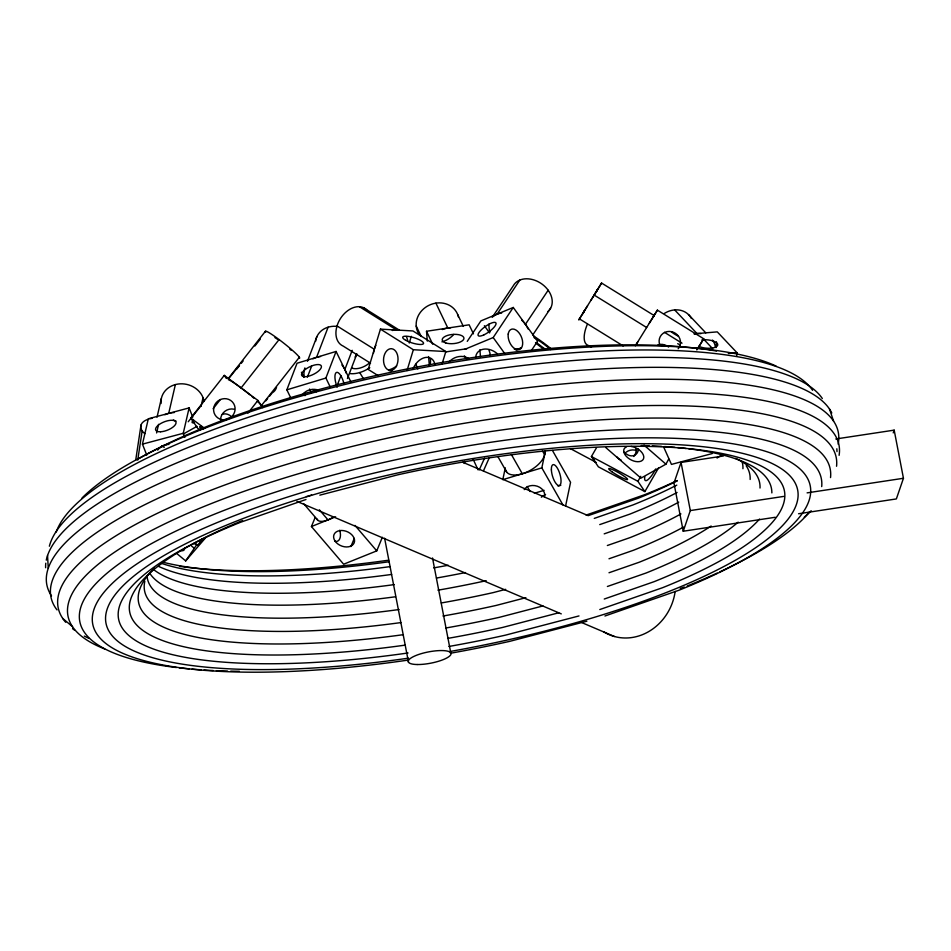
<?xml version="1.0" encoding="UTF-8"?>
<svg xmlns="http://www.w3.org/2000/svg" width="951" height="951" viewBox="0 0 951 951"><rect width="100%" height="100%" fill="white"/><g stroke="black" fill="none" stroke-linecap="round" stroke-linejoin="round"><path stroke-width="1.43" d="M716.044 347.626L716.483 341.896M736.787 355.615L737.013 352.75L717.268 331.875L694.135 333.825M135.696 460.213L141.01 425.038M137.717 460.165L142.151 430.851M505.302 467.809L502.806 479.661L541.832 467.868L545.434 450.75M565.619 505.896L570.564 482.323L552.436 450.453M146.763 455.101L142.448 444.141L148.32 418.773L189.118 407.908L192.756 417.156M157.022 417.227L161.349 398.528M156.594 432.943L158.591 424.324M168.719 413.34L175.376 384.584M184.863 437.401L183.246 433.287L189.118 407.908M201.053 406.279L203.05 397.649M442.037 364.043L445.841 351.537L412.924 330.948L380.436 329.129L368.203 369.428L377.963 375.526M409.251 343.038L411.296 336.321M407.028 370.569L413.352 349.73L380.436 329.129M723.378 456.005L681.047 462.424L673.962 483.084L683.234 531.229L775.208 517.285M683.234 531.229L690.319 510.568L681.047 462.424M893.239 432.883L894.178 430.137L835.786 438.982M894.178 430.137L903.45 478.282L896.365 498.93L798.567 513.754M290.614 397.577L286.845 389.827L297.045 363.234L336.083 351.442L351.121 382.421M307.435 361.309L316.885 336.642M307.387 377.19L311.595 366.23M316.564 357.338L328.119 327.18M330.27 387.081L325.896 378.046L336.083 351.442M336.725 386.629L340.933 375.657M344.856 369.511L352.203 350.325M347.436 378.534L356.898 353.867A21.79 18.568 21 0 1 355.02 357.005M382.338 537.303L376.751 550.879L343.632 564.216L311.429 526.545L315.161 517.487M350.895 546.575L354.248 538.432M483.453 470.876L489.337 457.621M479.233 469.889L484.511 458.275M605.93 447.683L640.974 478.139L665.938 464.171L668.731 459.036M658.556 467.892L644.873 491.596L598.381 466.834L591.415 456.539L596.455 447.814M644.873 491.596L637.895 481.301L640.784 476.308M585.305 309.396L578.779 319.964L587.54 305.818M583.022 313.093L582.583 313.818L584.306 311.036M697.226 349.35L703.716 338.782L657.391 310.145L653.42 316.6L654.086 315.518L601.591 283.065L582.856 313.331M595.064 293.645L597.787 289.223L596.051 292.005M590.88 300.361L601.591 283.065M649.295 323.245L654.086 315.518M635.91 344.88L657.391 310.145M635.363 345.784L637.895 341.694M696.81 349.956L703.716 338.782M176.755 553.494L185.683 560.912L196.786 544.65M467.25 341.361L480.885 320.903L513.255 307.458L537.6 341.195L531.181 350.824M492.238 317.361L513.35 285.692A21.79 16.286 33.7 0 1 542.272 284.278A21.79 16.286 33.7 0 1 547.931 311.5M497.076 314.175L519.805 280.081M464.873 349.302L493.189 337.546L513.255 307.458M525.428 324.327L548.168 290.221M532.75 334.99L550.617 308.195M193.802 543.52L197.879 545.256L201.992 539.193M202.301 539.407L199.52 543.485L203.657 539.169M200.055 430.054L197.737 428.33L190.771 418.036L224.281 375.383L257.911 400.442L262.785 407.646M228.335 378.474L265.4 331.293M236.799 369.024L239.509 365.564M241.316 363.27L243.123 360.964M254.88 346.009L260.312 339.103M213.131 408.728L220.37 399.515M241.09 387.913L279.071 339.578M247.949 413.126L257.911 400.442M261.394 405.59L299.363 357.255M188.227 421.757L200.994 405.756M228.906 378.355L238.891 365.826M265.852 400.799L267.671 398.528M269.49 396.246L272.212 392.834A21.79 13.671 38.6 0 0 276.527 387.223M185.683 560.912L205.654 537.707M183.281 434.013L197.012 426.333M516.024 350.158L521.421 347.911A21.79 16.286 33.7 0 1 514.301 349.195M311.429 526.545L335.632 516.809M305.972 499.501L240.341 522.349A339.02 89.453 -10.9 0 0 130.941 637.241A339.02 89.453 -10.9 0 0 408.062 652.98M586.089 515.085L644.766 494.663A339.02 89.453 -10.9 0 0 677.29 480.528M594.28 518.39L632.974 504.933A316.231 83.45 -10.9 0 0 676.791 485.129M599.736 524.607L629.859 514.122A308.16 81.311 -10.9 0 0 677.088 492.463M604.194 533.856L628.932 525.249A303.084 79.979 -10.9 0 0 678.741 502.14M607.356 545.505L630.251 537.541A301.348 79.515 -10.9 0 0 680.928 513.932M608.997 558.772L633.735 550.165A303.084 79.979 -10.9 0 0 683.543 527.056M609.009 572.752L639.131 562.267A308.16 81.311 -10.9 0 0 711.134 526.022M607.392 586.482L646.086 573.013A316.231 83.45 -10.9 0 0 738.166 522.158M604.254 599.035L654.11 581.679A326.764 86.22 -10.9 0 0 759.516 519.068M599.808 609.543L662.669 587.67A339.02 89.453 -10.9 0 0 755.284 463.268A339.02 89.453 -10.9 0 0 397.589 474.858L319.833 495.162M680.227 588.503L684.387 587.064M604.919 616.01L679.062 590.202A365.339 96.396 -10.9 0 0 663.097 437.971A365.339 96.396 -10.9 0 0 117.27 578.814A365.339 96.396 -10.9 0 0 408.407 660.053M286.845 389.827L325.896 378.046M534.331 493.272L544.091 490.324M558.023 486.116L560.817 485.272M142.448 444.141L183.246 433.287M712.263 453.556L671.465 464.409L663.81 447.339M505.682 589.347L493.153 592.616A303.084 79.979 -10.9 0 1 441.288 602.958M525.879 597.68L496.196 605.43A308.16 81.311 -10.9 0 1 442.976 616.022M542.985 605.93L499.406 617.318A316.231 83.45 -10.9 0 1 445.769 628.005M558.712 612.789L502.544 627.458A326.764 86.22 -10.9 0 1 447.6 638.418M579.004 615.939L505.421 635.161A339.02 89.453 -10.9 0 1 448.872 646.466M586.886 621.205L509.605 641.378A365.339 96.396 -10.9 0 1 450.477 653.242M427.32 341.1L426.512 331.269L469.14 324.814L473.467 333.86M445.543 351.953L466.858 348.72M690.319 510.568L783.743 496.41M807.102 492.868L903.45 478.282M728.335 353.487L737.013 352.75M413.352 349.73L445.841 351.537M388.876 370.581L391.836 370.747M462.745 462.257L588.193 515.644L638.05 498.288A326.764 86.22 -10.9 0 0 677.314 480.849M296.902 501.367L561.28 613.882M581.988 622.691L614.441 636.504M677.694 343.668L680.334 345.035M591.463 347.115L587.575 345.094A21.79 9.569 -62.6 0 1 587.29 324.457M591.415 456.539L637.895 481.301M570.481 448.682L594.898 461.687M664.476 332.339L682.01 343.18M594.149 295.06L646.644 327.513M579.432 318.882L623.19 345.926M363.377 307.625L399.432 330.187M359.383 306.697L396.686 330.045A21.79 15.275 -58 0 0 392.264 330.496M337.023 325.943L374.325 349.279M370.51 363.187L343.156 346.069A21.79 15.275 -58 0 1 340.601 318.3A21.79 15.275 -58 0 1 366.682 309.86M190.771 418.036L204.691 428.402M195.549 543.508L197.879 545.256M190.58 545.185L193.933 547.966M62.766 618.471L72.526 626.697M644.041 445.139L665.938 464.171M688.512 314.579L705.797 332.862M703.502 339.008L712.656 348.696M674.663 309.919L697.035 333.575M200.506 426.024L203.478 429.293M354.973 525.404L376.751 550.879M319.346 509.772L327.988 519.888M303.595 503.578L318.003 520.423M493.189 337.546L505.373 354.414M484.368 325.717L489.587 332.945M464.302 355.805L466.917 359.419M224.281 375.383L226.362 378.474M359.728 372.542L363.532 378.902M542.403 450.845L544.602 454.697M541.832 467.868L562.861 504.838M511.365 454.495L522.325 473.764M527.187 486.472L530.087 491.572M498.039 456.872L506.812 472.29M301.431 372.269L303.94 377.428M309.574 389.042L311.452 392.918M457.704 314.591L463.339 326.383M435.915 303.131L447.826 328.036M426.512 331.269L432.693 344.191M416.217 326.027L421.234 336.511M473.158 459.262L478.044 469.853M829.498 409.049L833.575 421.138M432.515 557.987L450.774 652.814M384.62 538.254L408.502 662.265M479.886 349.706L480.493 356.982M428.592 356.554L429.4 366.385M836.844 448.765L836.999 451.594M47.55 555.527L48.251 568.246M405.388 645.099A326.764 86.22 -10.9 0 1 189.641 545.672M190.771 545.03A326.764 86.22 -10.9 0 1 242.576 520.53M641.224 445.543A326.764 86.22 -10.9 0 1 649.153 445.769M652.279 445.9A326.764 86.22 -10.9 0 1 661.516 446.364M664.535 446.542A326.764 86.22 -10.9 0 1 674.841 447.327M677.706 447.588A326.764 86.22 -10.9 0 1 686.063 448.468M688.774 448.789A326.764 86.22 -10.9 0 1 697.903 450.025M699.163 450.227A326.764 86.22 -10.9 0 1 771.855 492.903M403.402 634.662A316.231 83.45 -10.9 0 1 154.347 568.199M735.694 458.418A316.231 83.45 -10.9 0 1 760.015 488.029M400.894 622.584A308.16 81.311 -10.9 0 1 144.825 581.263M746.178 465.764A308.16 81.311 -10.9 0 1 750.149 479.459M399.111 609.532A303.084 79.979 -10.9 0 1 147.025 576.056M742.101 461.734A303.084 79.979 -10.9 0 1 742.921 468.712M486.175 580.704A301.348 79.515 -10.9 0 1 437.935 590.191M395.509 596.764A301.348 79.515 -10.9 0 1 150.163 573.833M408.55 658.151A352.179 92.925 -10.9 0 1 167.863 553.304A352.179 92.925 -10.9 0 1 759.373 458.263A352.179 92.925 -10.9 0 1 449.526 651.578M809.681 511.745A377.595 99.641 -10.9 0 1 719.907 571.813M717.209 573.073A377.595 99.641 -10.9 0 1 687.252 585.982M239.414 671.287A377.595 99.641 -10.9 0 1 230.736 671.144M227.515 671.061A377.595 99.641 -10.9 0 1 216.376 670.681M213.238 670.538A377.595 99.641 -10.9 0 1 203.989 670.015M200.97 669.813A377.595 99.641 -10.9 0 1 192.054 669.124M189.154 668.874A377.595 99.641 -10.9 0 1 179.252 667.852M176.494 667.531A377.595 99.641 -10.9 0 1 320.927 478.412A377.595 99.641 -10.9 0 1 821.7 486.603M811.203 510.723A388.115 102.411 -10.9 0 1 804.273 517.178M104.717 648.962A388.115 102.411 -10.9 0 1 370.557 454.649A388.115 102.411 -10.9 0 1 830.532 477.58M388.674 560.187A339.02 89.453 -10.9 0 1 179.537 566.309M721.821 454.733A326.764 86.22 -10.9 0 1 717.078 458.049M389.328 561.708A326.764 86.22 -10.9 0 1 163.667 562.386M390.29 566.582A316.231 83.45 -10.9 0 1 160.933 563.194M448.206 565.251A308.16 81.311 -10.9 0 1 433.704 567.878M391.622 574.44A308.16 81.311 -10.9 0 1 158.639 566.416M465.491 572.561A303.084 79.979 -10.9 0 1 436.485 578.03M394.32 584.603A303.084 79.979 -10.9 0 1 153.159 569.233M675.151 591.463A50.831 45.648 -66.9 0 1 603.528 631.702M88.918 638.347A396.198 104.551 -10.9 0 1 84.306 636.088M74.879 630.394A396.198 104.551 -10.9 0 1 72.549 628.659M65.714 622.299A396.198 104.551 -10.9 0 1 413.459 432.669A396.198 104.551 -10.9 0 1 836.547 466.263M57.012 609.912A401.274 105.882 -10.9 0 1 417.608 418.416A401.274 105.882 -10.9 0 1 839.103 455.327M51.52 595.873A403.01 106.346 -10.9 0 1 421.911 404.187A403.01 106.346 -10.9 0 1 838.128 444.117M45.624 567.711A401.274 105.882 -10.9 0 1 45.791 563.206M46.278 560.163A401.274 105.882 -10.9 0 1 427.7 390.635A401.274 105.882 -10.9 0 1 831.792 413.019M49.369 546.219A396.198 104.551 -10.9 0 1 420.294 381.363A396.198 104.551 -10.9 0 1 822.33 398.54M56.264 531.989A388.115 102.411 -10.9 0 1 423.944 372.507A388.115 102.411 -10.9 0 1 812.582 390.314M82.048 497.967A377.595 99.641 -10.9 0 1 419.094 368.322A377.595 99.641 -10.9 0 1 776.087 366.064M138.953 458.572A365.339 96.396 -10.9 0 1 716.519 351.038M311.607 494.984A50.831 45.648 -66.9 0 1 306.341 496.577M176.006 421.055A21.79 19.127 13 0 1 173.367 419.985M161.064 403.533A21.79 19.127 13 0 1 180.203 383.835A21.79 19.127 13 0 1 204.073 401.37M164.238 447.398A21.79 19.127 13 0 1 161.967 445.781M164.88 414.755A21.79 19.127 13 0 1 174.247 412.568M157.664 450.096A14.527 12.755 13 0 1 168.957 444.367M220.549 419.973A10.889 10.437 -34.1 0 1 234.065 409.203M228.276 379.639A21.79 1.973 38.2 0 1 249.97 394.867M252.051 396.603A21.79 1.973 38.2 0 1 254.012 398.279M257.4 401.334A21.79 1.973 38.2 0 1 261.727 406.493M265.733 332.196A21.79 1.973 38.2 0 1 283.541 342.99A21.79 1.973 38.2 0 1 298.852 358.147M200.839 428.532A14.527 1.32 38.2 0 1 203.455 428.568M274.934 337.581A14.527 1.32 38.2 0 1 277.407 339.245M289.639 348.91A14.527 1.32 38.2 0 1 291.101 350.241M222.344 414.398A10.889 8.214 60.8 0 1 231.259 416.431M194.087 422.422A10.889 2.104 -42.3 0 1 193.469 419.546M544.65 451.487A21.79 11.043 -29.6 0 1 527.472 471.791A21.79 11.043 -29.6 0 1 505.528 469.699M541.345 497.195A14.527 7.37 -29.6 0 1 545.577 494.484M524.203 489.634A10.889 8.571 11.9 0 1 537.339 486.234A10.889 8.571 11.9 0 1 544.531 496.624M638.49 449.157A10.889 8.214 60.8 0 1 624.308 452.177M631.095 446.435A10.889 6.455 28.5 0 1 643.768 457.8A10.889 6.455 28.5 0 1 629.538 459.036A10.889 6.455 28.5 0 1 626.59 446.827M419.878 335.43A21.79 19.484 -25.6 0 1 429.151 305.212A21.79 19.484 -25.6 0 1 458.453 317.028M453.746 334.419A21.79 19.484 -25.6 0 1 441.918 341.873M442.358 329.545A21.79 19.484 -25.6 0 1 450.619 327.786M449.145 361.939A14.527 12.993 -25.6 0 1 469.235 358.896M369.796 367.728A21.79 11.816 -30.9 0 1 350.277 373.624M370.165 362.414A14.527 7.881 -30.9 0 1 351.763 367.978M464.694 461.306A14.527 12.625 24.4 0 1 464.207 463.47M184.553 548.37A14.527 5.076 40.7 0 1 181.356 550.724M144.825 433.692A21.79 10.948 8.6 0 1 148.225 419.248M149.699 418.82A21.79 10.948 8.6 0 1 152.089 418.321M544.519 349.647A21.79 2.449 36.6 0 1 535.508 342.883M533.463 335.965A21.79 2.449 36.6 0 1 551.021 348.732M545.256 349.124A14.527 1.629 36.6 0 1 536.376 342.467M533.963 337.522A14.527 1.629 36.6 0 1 550.522 349.564M430.375 358.741A10.889 7.239 -86.8 0 1 430.149 364.376M417.822 368.964A10.889 7.239 -86.8 0 1 416.158 364.043M406.374 336.583A21.79 15.275 -58 0 1 407.694 340.898M396.686 365.933A21.79 15.275 -58 0 1 388.864 369.88M373.446 353.237A21.79 15.275 -58 0 1 375.835 345.356M413.043 369.012A14.527 10.188 -58 0 1 425.109 357.54A14.527 10.188 -58 0 1 434.892 364.59M488.98 350.277A10.889 6.467 67.4 0 1 490.288 355.638M490.003 331.994A21.79 16.286 33.7 0 1 489.194 323.875M493.296 316.493A21.79 16.286 33.7 0 1 501.676 313.01M521.73 320.19A21.79 16.286 33.7 0 1 528.031 328.915M475.69 358.361A14.527 10.853 33.7 0 1 483.06 349.279A14.527 10.853 33.7 0 1 497.504 353.891M657.997 344.844A10.889 10.211 31.6 0 1 668.577 347.02M659.828 345.035A10.889 10.211 31.6 0 1 671.442 331.661A10.889 10.211 31.6 0 1 678.158 348.803M678.491 336.178A10.889 3.792 31.7 0 1 671.37 331.84M664.321 313.45A21.79 18.509 -43.4 0 1 691.401 318.466M712.477 340.066A21.79 18.509 -43.4 0 1 715.425 346.794M694.373 333.979A21.79 18.509 -43.4 0 1 700.958 333.635M701.862 339.959A10.889 4.184 4.5 0 1 716.044 342.36A10.889 4.184 4.5 0 1 713.535 347.793A10.889 4.184 4.5 0 1 698.914 346.33M626.079 452.212A10.889 10.437 -34.1 0 1 636.766 450.655M636.148 448.658A10.889 10.437 -34.1 0 1 633.841 456.516M621.122 460.058A10.889 10.437 -34.1 0 1 616.783 456.789M596.17 462.376A21.79 5.54 -62 0 1 594.363 459.713M655.726 468.95A14.527 3.697 -62 0 1 647.619 479.922A14.527 3.697 -62 0 1 644.79 476.82M339.709 530.278A10.889 6.241 68.1 0 1 334.847 541.333M332.481 517.677A21.79 9.034 -40.5 0 1 316.576 518.533M337.248 387.105A10.889 3.828 73.2 0 1 336.416 372.459A10.889 3.828 73.2 0 1 344 383.883M304.213 392.929A10.889 3.828 73.2 0 1 304.962 395.675M316.445 391.753A21.79 18.568 21 0 1 312.82 389.541M304.213 376.418A21.79 18.568 21 0 1 304.879 367.918M312.927 358.836A21.79 18.568 21 0 1 320.546 356.53M341.92 365.029A21.79 18.568 21 0 1 346.188 373.149M315.601 341.326A21.79 18.568 21 0 1 337.664 326.443M302.299 395.307A14.527 12.375 21 0 1 319.025 390.255M160.612 431.766A10.889 4.458 -21.5 0 0 176.054 422.767A10.889 4.458 -21.5 0 0 160.683 423.552A10.889 4.458 -21.5 0 0 160.612 431.766M224.365 419.819A10.889 10.437 -34.1 0 0 233.649 403.569A10.889 10.437 -34.1 0 0 215.021 404.33A10.889 10.437 -34.1 0 0 224.365 419.819M551.378 469.889A10.889 3.84 73.2 0 0 558.962 485.581A10.889 3.84 73.2 0 0 558.273 469.818A10.889 3.84 73.2 0 0 551.378 469.889M445.746 342.931A10.889 4.612 -4.7 0 0 463.684 339.317A10.889 4.612 -4.7 0 0 449.811 334.835A10.889 4.612 -4.7 0 0 445.746 342.931M395.58 367.395A10.889 7.239 -86.8 0 0 393.096 349.112A10.889 7.239 -86.8 0 0 383.669 362.224A10.889 7.239 -86.8 0 0 395.58 367.395M405.792 340.339A10.889 2.794 16.9 0 0 423.254 343.917A10.889 2.794 16.9 0 0 410.368 336.749A10.889 2.794 16.9 0 0 405.792 340.339M508.214 334.063A10.889 6.467 67.4 0 0 517.926 349.73A10.889 6.467 67.4 0 0 520.054 334.324A10.889 6.467 67.4 0 0 508.214 334.063M483.952 334.835A10.889 3.233 -35.8 0 0 495.935 322.948A10.889 3.233 -35.8 0 0 481.242 329.89A10.889 3.233 -35.8 0 0 483.952 334.835M611.968 471.803A10.889 1.403 30 0 0 627.434 479.613A10.889 1.403 30 0 0 615.024 470.781A10.889 1.403 30 0 0 611.968 471.803M335.144 541.202A10.889 7.703 22.4 0 0 353.308 544.281A10.889 7.703 22.4 0 0 343.81 530.67A10.889 7.703 22.4 0 0 335.144 541.202M307.981 376.334A10.889 4.22 -25.9 0 0 321.307 365.957A10.889 4.22 -25.9 0 0 305.116 369.618A10.889 4.22 -25.9 0 0 307.981 376.334M417.144 664.523A21.79 5.754 -10.9 0 0 450.952 654.312A21.79 5.754 -10.9 0 0 420.817 653.789A21.79 5.754 -10.9 0 0 417.144 664.523"/></g></svg>
